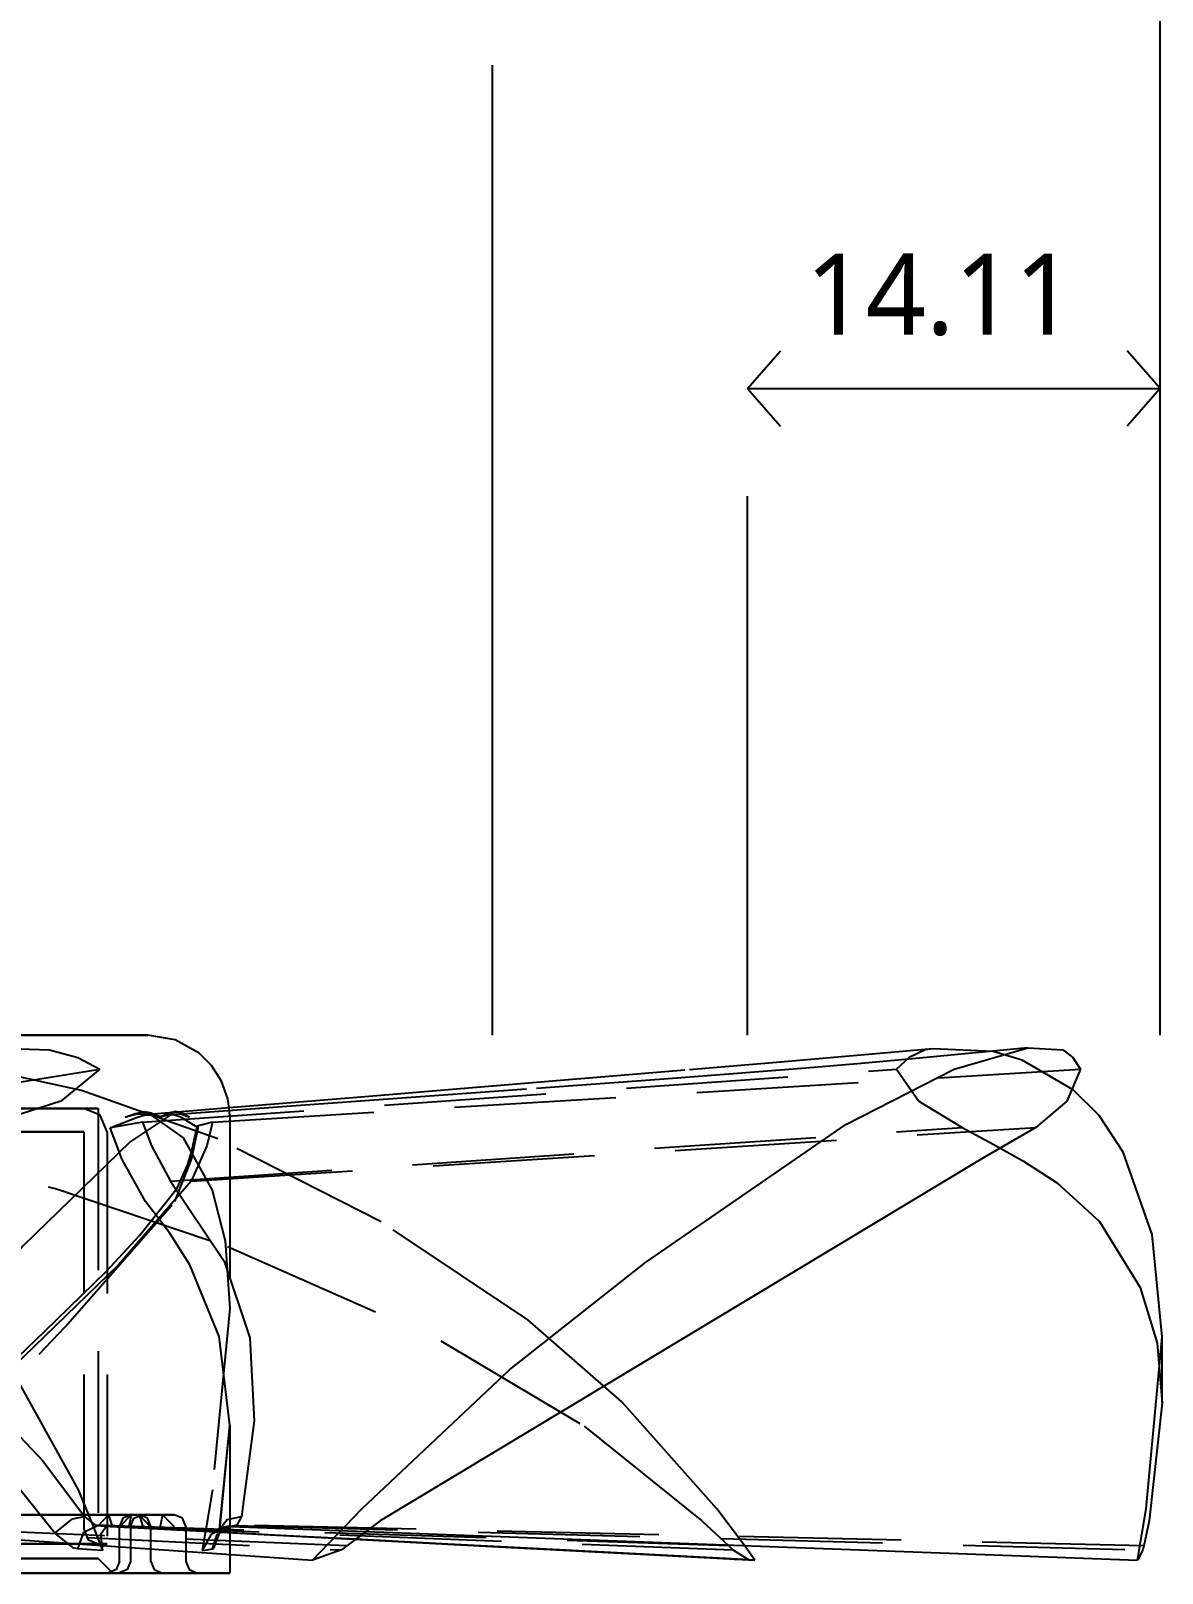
# Model space of a CAD drawing. Header units: metres. Extents: x 6 to 410, y 10 to 287.
# Drawn here: x 146.06 to 167.05, y 112.17 to 140.78 of the extents above; entities that cross this region are included whole.
import ezdxf

# ---------------------------------------------------------------- set-up
doc = ezdxf.new("R2010")
doc.units = ezdxf.units.M
doc.linetypes.add('DASHED', pattern=[4.5, 3, -1.5])
for name, color, linetype in [('DIM', 2, 'Continuous'), ('HIDDEN', 9, 'DASHED'), ('VISIBLE', 3, 'Continuous')]:
    doc.layers.add(name, color=color, linetype=linetype)
doc.styles.add('CHINESE', font='msjh.ttc')

msp = doc.modelspace()

# ---------------------------------------------------------------- linework, layer by layer
at = {"layer": 'DIM', "color": 2}
for p, q in [((167.009, 122.146), (167.009, 168.146)), ((154.625, 122.146), (154.625, 140.146)), ((159.356, 134.146), (159.968, 134.846)), ((167.009, 134.146), (166.397, 134.846)), ((159.356, 134.146), (167.009, 134.146)), ((159.356, 134.146), (159.968, 133.446)), ((167.009, 134.146), (166.397, 133.446)), ((159.356, 122.146), (159.356, 132.146))]:
    msp.add_line(p, q, dxfattribs=at)
at = {"layer": 'HIDDEN'}
for p, q in [((141.249, 120.536), (147.341, 121.52)), ((148.133, 120.536), (162.12, 121.52)), ((149.429, 120.536), (165.531, 121.52)), ((147.311, 120.79), (147.311, 112.44)), ((149.751, 120.628), (149.751, 117.076)), ((147.04, 120.356), (147.04, 112.982)), ((147.474, 120.356), (147.474, 112.711)), ((148.651, 119.441), (163.338, 120.437)), ((149.033, 119.441), (164.704, 120.438)), ((149.751, 114.917), (149.751, 112.517)), ((142.626, 113.05), (151.821, 112.599)), ((151.92, 112.676), (142.694, 113.058)), ((159.007, 112.676), (147.253, 113.058)), ((147.295, 113.05), (159.084, 112.599)), ((147.503, 113.253), (148.071, 113.253)), ((148.071, 113.253), (147.503, 113.253)), ((147.534, 113.036), (148.054, 113.009)), ((147.704, 112.386), (147.704, 113.036)), ((147.704, 112.386), (147.704, 113.036)), ((147.907, 113.036), (147.907, 112.386)), ((148.504, 113.253), (147.921, 113.253)), ((147.921, 113.253), (148.504, 113.253)), ((148.288, 112.386), (148.288, 113.036)), ((148.288, 112.386), (148.288, 113.036)), ((148.938, 113.036), (148.938, 112.386)), ((149.773, 113.036), (152.274, 112.943)), ((149.861, 113.05), (166.688, 112.599)), ((166.706, 112.676), (149.881, 113.058)), ((148.054, 113.009), (152.08, 112.798)), ((147.311, 112.44), (147.582, 112.169)), ((147.637, 112.169), (148.205, 112.169)), ((148.205, 112.169), (147.637, 112.169)), ((148.414, 112.169), (147.831, 112.169)), ((147.831, 112.169), (148.414, 112.169))]:
    msp.add_line(p, q, dxfattribs=at)
for points in [[(158.786, 113.364), (157.026, 115.35), (155.278, 116.868), (152.557, 118.688), (149.526, 120.225), (146.999, 121.123), (144.335, 121.709), (142.019, 121.92), (140.667, 121.875)], [(162.795, 121.896), (162.651, 121.875)], [(162.356, 121.732), (162.12, 121.52)], [(162.651, 121.875), (162.356, 121.732)], [(165.398, 121.137), (164.453, 121.686), (163.915, 121.849)], [(162.12, 121.52), (162.534, 120.922)], [(126.652, 120.79), (126.908, 120.79), (127.662, 120.79), (128.876, 120.79), (130.49, 120.79), (132.423, 120.79), (134.578, 120.79), (136.846, 120.79), (139.114, 120.79), (141.269, 120.79), (143.202, 120.79), (144.816, 120.79), (146.03, 120.79), (146.784, 120.79), (147.04, 120.79)], [(147.04, 120.79), (146.784, 120.79), (146.03, 120.79), (144.816, 120.79), (143.202, 120.79), (141.269, 120.79), (139.114, 120.79), (136.846, 120.79), (134.578, 120.79), (132.423, 120.79), (130.49, 120.79), (128.876, 120.79), (127.662, 120.79), (126.908, 120.79), (126.652, 120.79)], [(136.846, 120.79), (138.018, 120.79), (139.175, 120.79), (140.302, 120.79), (141.387, 120.79), (142.414, 120.79), (143.371, 120.79), (144.246, 120.79), (145.028, 120.79), (145.707, 120.79), (146.275, 120.79), (146.724, 120.79), (147.049, 120.79), (147.245, 120.79), (147.311, 120.79)], [(147.311, 120.79), (147.245, 120.79), (147.049, 120.79), (146.724, 120.79), (146.275, 120.79), (145.707, 120.79), (145.028, 120.79), (144.246, 120.79), (143.371, 120.79), (142.414, 120.79), (141.387, 120.79), (140.302, 120.79), (139.175, 120.79), (138.018, 120.79), (136.846, 120.79)], [(147.474, 120.356), (147.347, 120.663), (147.04, 120.79)], [(149.741, 120.799), (148.182, 120.673)], [(149.751, 120.628), (149.746, 120.748)], [(162.534, 120.922), (163.338, 120.437)], [(139.323, 120.662), (140.738, 120.233), (142.492, 119.23), (144.145, 117.889), (145.578, 116.172), (146.935, 113.715)], [(147.531, 120.43), (148.023, 120.622)], [(148.133, 120.536), (147.531, 120.43)], [(147.808, 120.628), (148.002, 120.693)], [(148.005, 120.678), (147.808, 120.628)], [(148.002, 120.693), (148.168, 120.73)], [(148.002, 120.693), (148.005, 120.678)], [(148.291, 120.692), (148.005, 120.678)], [(148.023, 120.622), (148.182, 120.673)], [(148.133, 120.536), (148.3, 120.094)], [(148.168, 120.73), (148.29, 120.711)], [(148.182, 120.673), (148.292, 120.662)], [(148.29, 120.711), (148.49, 120.628)], [(148.49, 120.628), (148.291, 120.692)], [(148.292, 120.662), (148.884, 120.242), (149.423, 119.274), (149.664, 118.334), (149.751, 117.076)], [(148.858, 120.622), (148.704, 120.674)], [(148.856, 120.684), (148.871, 120.678)], [(149.166, 120.43), (148.858, 120.622)], [(148.871, 120.686), (148.871, 120.678)], [(148.871, 120.678), (149.005, 120.628)], [(149.005, 120.628), (148.884, 120.687)], [(149.143, 120.462), (149.086, 120.203), (149.025, 119.94)], [(149.429, 120.536), (149.143, 120.462)], [(149.143, 120.462), (149.166, 120.43)], [(149.429, 120.536), (149.322, 120.094)], [(147.04, 120.356), (146.784, 120.356), (146.03, 120.356), (144.816, 120.356), (143.202, 120.356), (141.269, 120.356), (139.114, 120.356), (136.846, 120.356), (134.578, 120.356), (132.423, 120.356), (130.49, 120.356), (128.876, 120.356), (127.662, 120.356), (126.908, 120.356), (126.652, 120.356)], [(126.652, 120.356), (126.908, 120.356), (127.662, 120.356), (128.876, 120.356), (130.49, 120.356), (132.423, 120.356), (134.578, 120.356), (136.846, 120.356), (139.114, 120.356), (141.269, 120.356), (143.202, 120.356), (144.816, 120.356), (146.03, 120.356), (146.784, 120.356), (147.04, 120.356)], [(142.018, 120.438), (146.535, 119.296), (149.708, 118.227), (153.667, 116.48), (156.326, 114.893), (158.511, 113.142)], [(147.755, 119.84), (147.531, 120.43)], [(149.038, 119.84), (149.166, 120.43)], [(163.338, 120.437), (163.911, 120.127), (164.477, 119.81), (165.109, 119.403), (165.888, 118.691), (166.638, 117.465), (166.953, 116.438), (167.048, 115.328)], [(148.3, 120.094), (148.651, 119.441)], [(148.777, 119.311), (148.975, 119.752), (149.025, 119.94)], [(149.322, 120.094), (149.033, 119.441)], [(148.186, 119.062), (147.755, 119.84)], [(148.732, 119.062), (149.038, 119.84)], [(139.379, 119.442), (142.522, 117.558), (144.694, 115.921), (146.285, 114.252), (147.053, 113.222)], [(142.927, 113.203), (145.511, 115.876), (146.313, 116.653), (147.462, 117.773), (148.077, 118.431), (148.777, 119.312)], [(149.033, 119.441), (147.689, 117.889), (145.145, 115.431), (144.083, 114.36), (142.999, 113.222)], [(148.651, 119.441), (149.647, 117.957), (150.12, 116.536), (150.202, 114.994), (149.966, 113.222)], [(146.507, 112.908), (144.932, 114.875), (143.103, 116.501), (140.846, 118.018), (139.101, 119.062)], [(143.101, 112.979), (146.698, 116.739), (148.732, 119.062)], [(149.751, 114.917), (149.556, 116.559), (149.007, 117.89), (148.634, 118.479), (148.186, 119.062)], [(149.751, 117.076), (149.427, 113.715)], [(149.559, 112.908), (149.751, 114.917)], [(149.559, 112.986), (149.751, 114.917)], [(149.751, 114.917), (149.751, 114.917)], [(146.935, 113.715), (147.211, 113.053)], [(149.427, 113.715), (149.319, 113.053)], [(159.299, 112.681), (158.786, 113.364)], [(145.371, 113.253), (145.568, 113.253), (145.759, 113.253), (145.944, 113.253), (146.122, 113.253), (146.293, 113.253), (146.456, 113.253), (146.613, 113.253), (146.763, 113.253), (146.905, 113.253), (147.04, 113.253), (147.167, 113.253), (147.287, 113.253), (147.399, 113.253), (147.503, 113.253)], [(147.503, 113.253), (147.399, 113.253), (147.287, 113.253), (147.167, 113.253), (147.04, 113.253), (146.905, 113.253), (146.763, 113.253), (146.613, 113.253), (146.456, 113.253), (146.293, 113.253), (146.122, 113.253), (145.944, 113.253), (145.759, 113.253), (145.568, 113.253), (145.371, 113.253)], [(148.071, 113.253), (147.961, 113.253), (147.842, 113.253), (147.716, 113.253), (147.581, 113.253), (147.439, 113.253), (147.288, 113.253), (147.13, 113.253), (146.964, 113.253), (146.79, 113.253), (146.609, 113.253), (146.421, 113.253), (146.226, 113.253), (146.023, 113.253), (145.814, 113.253)], [(145.814, 113.253), (146.023, 113.253), (146.226, 113.253), (146.421, 113.253), (146.609, 113.253), (146.79, 113.253), (146.964, 113.253), (147.13, 113.253), (147.288, 113.253), (147.439, 113.253), (147.581, 113.253), (147.716, 113.253), (147.842, 113.253), (147.961, 113.253), (148.071, 113.253)], [(146.507, 112.908), (146.832, 113.176)], [(146.832, 113.176), (147.053, 113.222)], [(146.932, 112.617), (147.045, 112.928), (147.295, 113.05)], [(147.053, 113.222), (147.253, 113.058)], [(147.211, 113.053), (147.39, 112.59)], [(147.253, 113.058), (147.295, 113.05)], [(147.295, 113.05), (147.426, 113.041)], [(147.503, 113.253), (147.298, 113.036)], [(147.503, 113.253), (147.298, 113.036)], [(147.454, 113.024), (147.353, 112.882), (147.39, 112.59)], [(147.532, 113.037), (147.471, 113.039), (147.448, 113.04), (147.426, 113.041)], [(147.427, 113.041), (147.534, 113.036)], [(152.08, 112.798), (150.919, 112.858), (149.666, 112.924), (148.56, 112.982), (147.427, 113.041)], [(147.532, 113.037), (147.454, 113.024)], [(147.503, 113.253), (147.57, 113.036)], [(147.503, 113.253), (147.57, 113.036)], [(147.921, 113.253), (147.767, 113.19), (147.704, 113.036)], [(147.921, 113.253), (147.767, 113.19), (147.704, 113.036)], [(147.921, 113.253), (147.708, 113.036)], [(147.921, 113.253), (147.708, 113.036)], [(147.921, 113.253), (147.876, 113.036)], [(147.921, 113.253), (147.876, 113.036)], [(147.907, 113.036), (147.97, 113.189), (148.124, 113.253)], [(147.921, 113.253), (147.949, 113.253), (147.975, 113.253), (147.999, 113.253), (148.02, 113.253), (148.04, 113.253), (148.058, 113.253), (148.073, 113.253), (148.087, 113.253), (148.098, 113.253), (148.108, 113.253), (148.115, 113.253), (148.12, 113.253), (148.123, 113.253), (148.124, 113.253)], [(148.124, 113.253), (148.123, 113.253), (148.12, 113.253), (148.115, 113.253), (148.108, 113.253), (148.098, 113.253), (148.087, 113.253), (148.073, 113.253), (148.058, 113.253), (148.04, 113.253), (148.02, 113.253), (147.999, 113.253), (147.975, 113.253), (147.949, 113.253), (147.921, 113.253)], [(148.071, 113.253), (148.276, 113.036)], [(148.071, 113.253), (148.138, 113.036)], [(148.071, 113.253), (148.138, 113.036)], [(148.071, 113.253), (148.276, 113.036)], [(148.288, 113.036), (148.224, 113.19), (148.071, 113.253)], [(148.288, 113.036), (148.224, 113.19), (148.071, 113.253)], [(148.504, 113.253), (148.459, 113.036)], [(148.504, 113.253), (148.459, 113.036)], [(148.504, 113.253), (148.717, 113.036)], [(148.504, 113.253), (148.534, 113.253), (148.562, 113.253), (148.587, 113.253), (148.61, 113.253), (148.631, 113.253), (148.65, 113.253), (148.667, 113.253), (148.681, 113.253), (148.693, 113.253), (148.703, 113.253), (148.711, 113.253), (148.716, 113.253), (148.72, 113.253), (148.721, 113.253)], [(148.721, 113.253), (148.72, 113.253), (148.716, 113.253), (148.711, 113.253), (148.703, 113.253), (148.693, 113.253), (148.681, 113.253), (148.667, 113.253), (148.65, 113.253), (148.631, 113.253), (148.61, 113.253), (148.587, 113.253), (148.562, 113.253), (148.534, 113.253), (148.504, 113.253)], [(148.504, 113.253), (148.717, 113.036)], [(148.938, 113.036), (148.875, 113.189), (148.721, 113.253)], [(149.319, 113.053), (149.237, 112.59)], [(149.649, 113.024), (149.397, 112.882), (149.237, 112.59)], [(149.428, 112.617), (149.517, 112.885), (149.762, 113.041)], [(149.559, 112.986), (149.7, 113.166), (149.966, 113.222)], [(149.762, 113.041), (149.672, 113.01), (149.608, 112.969)], [(149.705, 113.034), (149.649, 113.024)], [(149.773, 113.036), (149.705, 113.034)], [(149.706, 113.034), (149.72, 113.035), (149.741, 113.037), (149.745, 113.038), (149.746, 113.038)], [(149.743, 113.037), (149.746, 113.038), (149.755, 113.04), (149.762, 113.041)], [(149.746, 113.038), (149.745, 113.038), (149.743, 113.037)], [(149.762, 113.041), (149.861, 113.05)], [(149.762, 113.041), (149.762, 113.041)], [(149.861, 113.05), (149.773, 113.036)], [(149.881, 113.058), (149.861, 113.05)], [(149.966, 113.222), (149.881, 113.058)], [(158.511, 113.142), (159.007, 112.676)], [(146.856, 112.63), (146.507, 112.908)], [(147.04, 112.982), (147.119, 112.791), (147.311, 112.711)], [(148.054, 113.009), (149.366, 112.941), (150.498, 112.881), (152.168, 112.794), (154.615, 112.666), (159.454, 112.413)], [(149.455, 112.63), (149.559, 112.908)], [(149.533, 112.882), (149.539, 112.898), (149.559, 112.985)], [(149.607, 112.969), (149.567, 112.93), (149.533, 112.882)], [(149.559, 112.985), (149.559, 112.986)], [(149.559, 112.908), (149.559, 112.985)], [(147.474, 112.711), (147.207, 112.711), (146.421, 112.711), (145.155, 112.711), (143.472, 112.711), (141.457, 112.711), (139.211, 112.711), (136.846, 112.711), (134.481, 112.711), (132.235, 112.711), (130.22, 112.711), (128.537, 112.711), (127.271, 112.711), (126.485, 112.711), (126.218, 112.711)], [(126.218, 112.711), (126.485, 112.711), (127.271, 112.711), (128.537, 112.711), (130.22, 112.711), (132.235, 112.711), (134.481, 112.711), (136.846, 112.711), (139.211, 112.711), (141.457, 112.711), (143.472, 112.711), (145.155, 112.711), (146.421, 112.711), (147.207, 112.711), (147.474, 112.711)], [(126.381, 112.711), (126.643, 112.711), (127.417, 112.711), (128.664, 112.711), (130.321, 112.711), (132.305, 112.711), (134.517, 112.711), (136.846, 112.711), (139.175, 112.711), (141.387, 112.711), (143.371, 112.711), (145.028, 112.711), (146.275, 112.711), (147.049, 112.711), (147.311, 112.711)], [(147.311, 112.711), (147.049, 112.711), (146.275, 112.711), (145.028, 112.711), (143.371, 112.711), (141.387, 112.711), (139.175, 112.711), (136.846, 112.711), (134.517, 112.711), (132.305, 112.711), (130.321, 112.711), (128.664, 112.711), (127.417, 112.711), (126.643, 112.711), (126.381, 112.711)], [(146.932, 112.617), (146.856, 112.63)], [(147.183, 112.602), (146.932, 112.617)], [(147.39, 112.59), (147.183, 112.602)], [(149.237, 112.59), (149.331, 112.602)], [(149.331, 112.602), (149.428, 112.617)], [(149.428, 112.617), (149.455, 112.63)], [(159.007, 112.676), (159.084, 112.599)], [(159.084, 112.599), (159.38, 112.416)], [(136.846, 112.44), (138.018, 112.44), (139.175, 112.44), (140.302, 112.44), (141.387, 112.44), (142.414, 112.44), (143.371, 112.44), (144.246, 112.44), (145.028, 112.44), (145.707, 112.44), (146.275, 112.44), (146.724, 112.44), (147.049, 112.44), (147.245, 112.44), (147.311, 112.44)], [(147.311, 112.44), (147.245, 112.44), (147.049, 112.44), (146.724, 112.44), (146.275, 112.44), (145.707, 112.44), (145.028, 112.44), (144.246, 112.44), (143.371, 112.44), (142.414, 112.44), (141.387, 112.44), (140.302, 112.44), (139.175, 112.44), (138.018, 112.44), (136.846, 112.44)], [(149.751, 112.169), (149.67, 112.169), (149.427, 112.169), (149.027, 112.169), (148.473, 112.169), (147.773, 112.169), (146.935, 112.169), (145.971, 112.169), (144.892, 112.169), (143.712, 112.169), (142.445, 112.169), (141.108, 112.169), (139.718, 112.169), (138.291, 112.169), (136.846, 112.169)], [(136.846, 112.169), (138.048, 112.169), (139.235, 112.169), (140.392, 112.169), (141.504, 112.169), (142.558, 112.169), (143.54, 112.169), (144.438, 112.169), (145.24, 112.169), (145.936, 112.169), (146.519, 112.169), (146.98, 112.169), (147.313, 112.169), (147.515, 112.169), (147.582, 112.169)], [(147.582, 112.169), (147.515, 112.169), (147.313, 112.169), (146.98, 112.169), (146.519, 112.169), (145.936, 112.169), (145.24, 112.169), (144.438, 112.169), (143.54, 112.169), (142.558, 112.169), (141.504, 112.169), (140.392, 112.169), (139.235, 112.169), (138.048, 112.169), (136.846, 112.169)], [(145.043, 112.169), (145.233, 112.169), (145.417, 112.169), (145.594, 112.169), (145.765, 112.169), (145.929, 112.169), (146.087, 112.169), (146.238, 112.169), (146.381, 112.169), (146.518, 112.169), (146.648, 112.169), (146.77, 112.169), (146.885, 112.169), (146.993, 112.169), (147.093, 112.169)], [(147.093, 112.169), (146.993, 112.169), (146.885, 112.169), (146.77, 112.169), (146.648, 112.169), (146.518, 112.169), (146.381, 112.169), (146.238, 112.169), (146.087, 112.169), (145.929, 112.169), (145.765, 112.169), (145.594, 112.169), (145.417, 112.169), (145.233, 112.169), (145.043, 112.169)], [(146.142, 112.169), (146.108, 112.169), (146.07, 112.169), (146.028, 112.169), (145.984, 112.169), (145.938, 112.169), (145.89, 112.169), (145.841, 112.169), (145.792, 112.169), (145.743, 112.169), (145.695, 112.169), (145.648, 112.169), (145.604, 112.169), (145.562, 112.169), (145.524, 112.169)], [(145.524, 112.169), (145.562, 112.169), (145.604, 112.169), (145.648, 112.169), (145.695, 112.169), (145.743, 112.169), (145.792, 112.169), (145.841, 112.169), (145.89, 112.169), (145.938, 112.169), (145.984, 112.169), (146.028, 112.169), (146.07, 112.169), (146.108, 112.169), (146.142, 112.169)], [(148.481, 112.169), (148.367, 112.169), (148.244, 112.169), (148.113, 112.169), (147.973, 112.169), (147.826, 112.169), (147.67, 112.169), (147.505, 112.169), (147.333, 112.169), (147.154, 112.169), (146.966, 112.169), (146.771, 112.169), (146.568, 112.169), (146.359, 112.169), (146.142, 112.169)], [(146.142, 112.169), (146.359, 112.169), (146.568, 112.169), (146.771, 112.169), (146.966, 112.169), (147.154, 112.169), (147.333, 112.169), (147.505, 112.169), (147.67, 112.169), (147.826, 112.169), (147.973, 112.169), (148.113, 112.169), (148.244, 112.169), (148.367, 112.169), (148.481, 112.169)], [(147.093, 112.169), (147.112, 112.169), (147.135, 112.169), (147.162, 112.169), (147.194, 112.169), (147.229, 112.169), (147.268, 112.169), (147.31, 112.169), (147.354, 112.169), (147.4, 112.169), (147.447, 112.169), (147.495, 112.169), (147.543, 112.169), (147.591, 112.169), (147.637, 112.169)], [(147.637, 112.169), (147.591, 112.169), (147.543, 112.169), (147.495, 112.169), (147.447, 112.169), (147.4, 112.169), (147.354, 112.169), (147.31, 112.169), (147.268, 112.169), (147.229, 112.169), (147.194, 112.169), (147.162, 112.169), (147.135, 112.169), (147.112, 112.169), (147.093, 112.169)], [(147.704, 112.386), (147.642, 112.234), (147.487, 112.169)], [(147.704, 112.386), (147.642, 112.234), (147.487, 112.169)], [(147.495, 112.169), (147.494, 112.169), (147.493, 112.169), (147.492, 112.169), (147.491, 112.169), (147.49, 112.169), (147.49, 112.169), (147.489, 112.169), (147.489, 112.169), (147.488, 112.169), (147.488, 112.169), (147.487, 112.169), (147.487, 112.169), (147.487, 112.169), (147.487, 112.169)], [(147.487, 112.169), (147.489, 112.169), (147.495, 112.169), (147.505, 112.169), (147.519, 112.169), (147.537, 112.169), (147.559, 112.169), (147.584, 112.169), (147.612, 112.169), (147.643, 112.169), (147.677, 112.169), (147.712, 112.169), (147.75, 112.169), (147.79, 112.169), (147.831, 112.169)], [(147.831, 112.169), (147.79, 112.169), (147.75, 112.169), (147.712, 112.169), (147.677, 112.169), (147.643, 112.169), (147.612, 112.169), (147.584, 112.169), (147.559, 112.169), (147.537, 112.169), (147.519, 112.169), (147.505, 112.169), (147.495, 112.169), (147.489, 112.169), (147.487, 112.169)], [(147.487, 112.169), (147.487, 112.169), (147.487, 112.169), (147.487, 112.169), (147.488, 112.169), (147.488, 112.169), (147.489, 112.169), (147.489, 112.169), (147.49, 112.169), (147.49, 112.169), (147.491, 112.169), (147.492, 112.169), (147.493, 112.169), (147.494, 112.169), (147.495, 112.169)], [(147.495, 112.169), (147.522, 112.169), (147.547, 112.169), (147.57, 112.169), (147.591, 112.169), (147.61, 112.169), (147.626, 112.169), (147.641, 112.169), (147.654, 112.169), (147.665, 112.169), (147.674, 112.169), (147.681, 112.169), (147.686, 112.169), (147.689, 112.169), (147.69, 112.169)], [(147.69, 112.169), (147.689, 112.169), (147.686, 112.169), (147.681, 112.169), (147.674, 112.169), (147.665, 112.169), (147.654, 112.169), (147.641, 112.169), (147.626, 112.169), (147.61, 112.169), (147.591, 112.169), (147.57, 112.169), (147.547, 112.169), (147.522, 112.169), (147.495, 112.169)], [(147.907, 112.386), (147.845, 112.234), (147.69, 112.169)], [(148.205, 112.169), (148.241, 112.169), (148.276, 112.169), (148.31, 112.169), (148.341, 112.169), (148.37, 112.169), (148.397, 112.169), (148.422, 112.169), (148.443, 112.169), (148.461, 112.169), (148.477, 112.169), (148.489, 112.169), (148.497, 112.169), (148.503, 112.169), (148.504, 112.169)], [(148.504, 112.169), (148.503, 112.169), (148.497, 112.169), (148.489, 112.169), (148.477, 112.169), (148.461, 112.169), (148.443, 112.169), (148.422, 112.169), (148.397, 112.169), (148.37, 112.169), (148.341, 112.169), (148.31, 112.169), (148.276, 112.169), (148.241, 112.169), (148.205, 112.169)], [(148.288, 112.386), (148.35, 112.234), (148.504, 112.169)], [(148.288, 112.386), (148.35, 112.234), (148.504, 112.169)], [(148.93, 112.169), (148.918, 112.169), (148.901, 112.169), (148.878, 112.169), (148.851, 112.169), (148.819, 112.169), (148.783, 112.169), (148.744, 112.169), (148.701, 112.169), (148.656, 112.169), (148.609, 112.169), (148.561, 112.169), (148.512, 112.169), (148.463, 112.169), (148.414, 112.169)], [(148.414, 112.169), (148.463, 112.169), (148.512, 112.169), (148.561, 112.169), (148.609, 112.169), (148.656, 112.169), (148.701, 112.169), (148.744, 112.169), (148.783, 112.169), (148.819, 112.169), (148.851, 112.169), (148.878, 112.169), (148.901, 112.169), (148.918, 112.169), (148.93, 112.169)], [(148.504, 112.169), (148.504, 112.169), (148.504, 112.169), (148.503, 112.169), (148.502, 112.169), (148.501, 112.169), (148.5, 112.169), (148.498, 112.169), (148.497, 112.169), (148.495, 112.169), (148.492, 112.169), (148.49, 112.169), (148.487, 112.169), (148.484, 112.169), (148.481, 112.169)], [(148.481, 112.169), (148.484, 112.169), (148.487, 112.169), (148.49, 112.169), (148.492, 112.169), (148.495, 112.169), (148.497, 112.169), (148.498, 112.169), (148.5, 112.169), (148.501, 112.169), (148.502, 112.169), (148.503, 112.169), (148.504, 112.169), (148.504, 112.169), (148.504, 112.169)], [(148.93, 112.169), (148.961, 112.169), (148.99, 112.169), (149.016, 112.169), (149.04, 112.169), (149.062, 112.169), (149.081, 112.169), (149.098, 112.169), (149.113, 112.169), (149.126, 112.169), (149.136, 112.169), (149.144, 112.169), (149.15, 112.169), (149.153, 112.169), (149.154, 112.169)], [(149.154, 112.169), (149.153, 112.169), (149.15, 112.169), (149.144, 112.169), (149.136, 112.169), (149.126, 112.169), (149.113, 112.169), (149.098, 112.169), (149.081, 112.169), (149.062, 112.169), (149.04, 112.169), (149.016, 112.169), (148.99, 112.169), (148.961, 112.169), (148.93, 112.169)], [(148.938, 112.386), (149, 112.234), (149.154, 112.169)], [(159.379, 112.416), (158.945, 112.438)], [(159.38, 112.416), (159.455, 112.413)], [(159.455, 112.413), (159.493, 112.41)]]:
    msp.add_lwpolyline(points, dxfattribs=at)
at = {"layer": 'VISIBLE'}
for p, q in [((167.048, 115.328), (167.048, 116.554)), ((142.278, 113.036), (151.287, 112.41)), ((152.08, 112.798), (159.493, 112.41)), ((152.274, 112.943), (166.588, 112.41)), ((149.751, 112.517), (149.751, 112.169))]:
    msp.add_line(p, q, dxfattribs=at)
for points in [[(148.233, 122.146), (148.161, 122.146), (147.947, 122.146), (147.594, 122.146), (147.105, 122.146), (146.487, 122.146), (145.749, 122.146), (144.898, 122.146), (143.946, 122.146), (142.904, 122.146), (141.787, 122.146), (140.607, 122.146), (139.38, 122.146), (138.121, 122.146), (136.846, 122.146)], [(136.846, 120.038), (139.884, 121.081), (142.732, 121.7), (145.085, 121.92), (146.403, 121.875)], [(137.659, 122.146), (138.869, 122.146), (140.055, 122.146), (141.204, 122.146), (142.304, 122.146), (143.341, 122.146), (144.303, 122.146), (145.18, 122.146), (145.962, 122.146), (146.639, 122.146), (147.204, 122.146), (147.65, 122.146), (147.973, 122.146), (148.168, 122.146), (148.233, 122.146)], [(149.746, 120.748), (149.712, 120.97), (149.596, 121.296), (149.41, 121.586), (149.182, 121.812), (148.736, 122.06), (148.233, 122.146)], [(152.199, 113.364), (154.944, 115.945), (157.464, 117.934), (161.182, 120.494), (163.189, 121.519), (164.559, 121.912)], [(164.559, 121.912), (162.419, 121.707), (161.395, 121.615), (160.437, 121.537), (159.092, 121.433), (157.721, 121.329), (155.442, 121.16)], [(162.795, 121.896), (161.67, 121.797), (159.966, 121.649), (158.277, 121.506)], [(163.915, 121.849), (162.795, 121.896)], [(164.559, 121.912), (165.204, 121.875)], [(146.403, 121.875), (146.932, 121.732)], [(146.932, 121.732), (147.341, 121.52)], [(165.204, 121.875), (165.392, 121.732)], [(165.392, 121.732), (165.531, 121.52)], [(147.341, 121.52), (146.614, 120.922)], [(158.192, 121.498), (154.182, 121.164), (151.96, 120.981), (149.741, 120.799)], [(165.531, 121.52), (165.28, 120.922)], [(155.255, 121.147), (151.148, 120.849), (148.698, 120.673)], [(167.048, 116.554), (166.863, 118.452), (166.323, 119.977), (165.879, 120.656), (165.398, 121.137)], [(146.614, 120.922), (145.095, 120.438)], [(165.28, 120.922), (164.704, 120.438)], [(148.642, 120.662), (147.903, 120.169), (145.914, 118.234), (144.308, 116.354), (142.445, 113.715)], [(148.64, 120.711), (148.456, 120.628)], [(148.456, 120.628), (148.644, 120.692)], [(148.741, 120.73), (148.64, 120.711)], [(148.698, 120.673), (148.642, 120.662)], [(148.644, 120.692), (148.856, 120.684)], [(148.704, 120.674), (148.698, 120.673)], [(148.871, 120.693), (148.741, 120.73)], [(148.884, 120.687), (148.871, 120.693)], [(148.871, 120.693), (148.871, 120.686)], [(164.704, 120.438), (163.752, 119.884), (152.54, 113.142)], [(166.753, 113.364), (167.048, 116.554)], [(167.048, 115.328), (166.805, 113.142)], [(151.287, 112.41), (152.199, 113.364)], [(166.588, 112.41), (166.753, 113.364)], [(152.54, 113.142), (151.92, 112.676)], [(166.805, 113.142), (166.706, 112.676)], [(158.945, 112.438), (155.507, 112.618), (153.794, 112.708), (152.08, 112.798)], [(151.821, 112.599), (151.287, 112.41)], [(151.92, 112.676), (151.821, 112.599)], [(159.493, 112.41), (159.299, 112.681)], [(166.688, 112.599), (166.588, 112.41)], [(166.706, 112.676), (166.688, 112.599)], [(136.846, 112.169), (138.291, 112.169), (139.718, 112.169), (141.108, 112.169), (142.445, 112.169), (143.712, 112.169), (144.892, 112.169), (145.971, 112.169), (146.935, 112.169), (147.773, 112.169), (148.473, 112.169), (149.027, 112.169), (149.427, 112.169), (149.67, 112.169), (149.751, 112.169)]]:
    msp.add_lwpolyline(points, dxfattribs=at)

# ---------------------------------------------------------------- texts
at = {"layer": 'DIM', "style": 'CHINESE'}
msp.add_text('14.11', height=1.5, dxfattribs=at).set_placement((160.433, 135.146))

doc.saveas('drawing.dxf')
